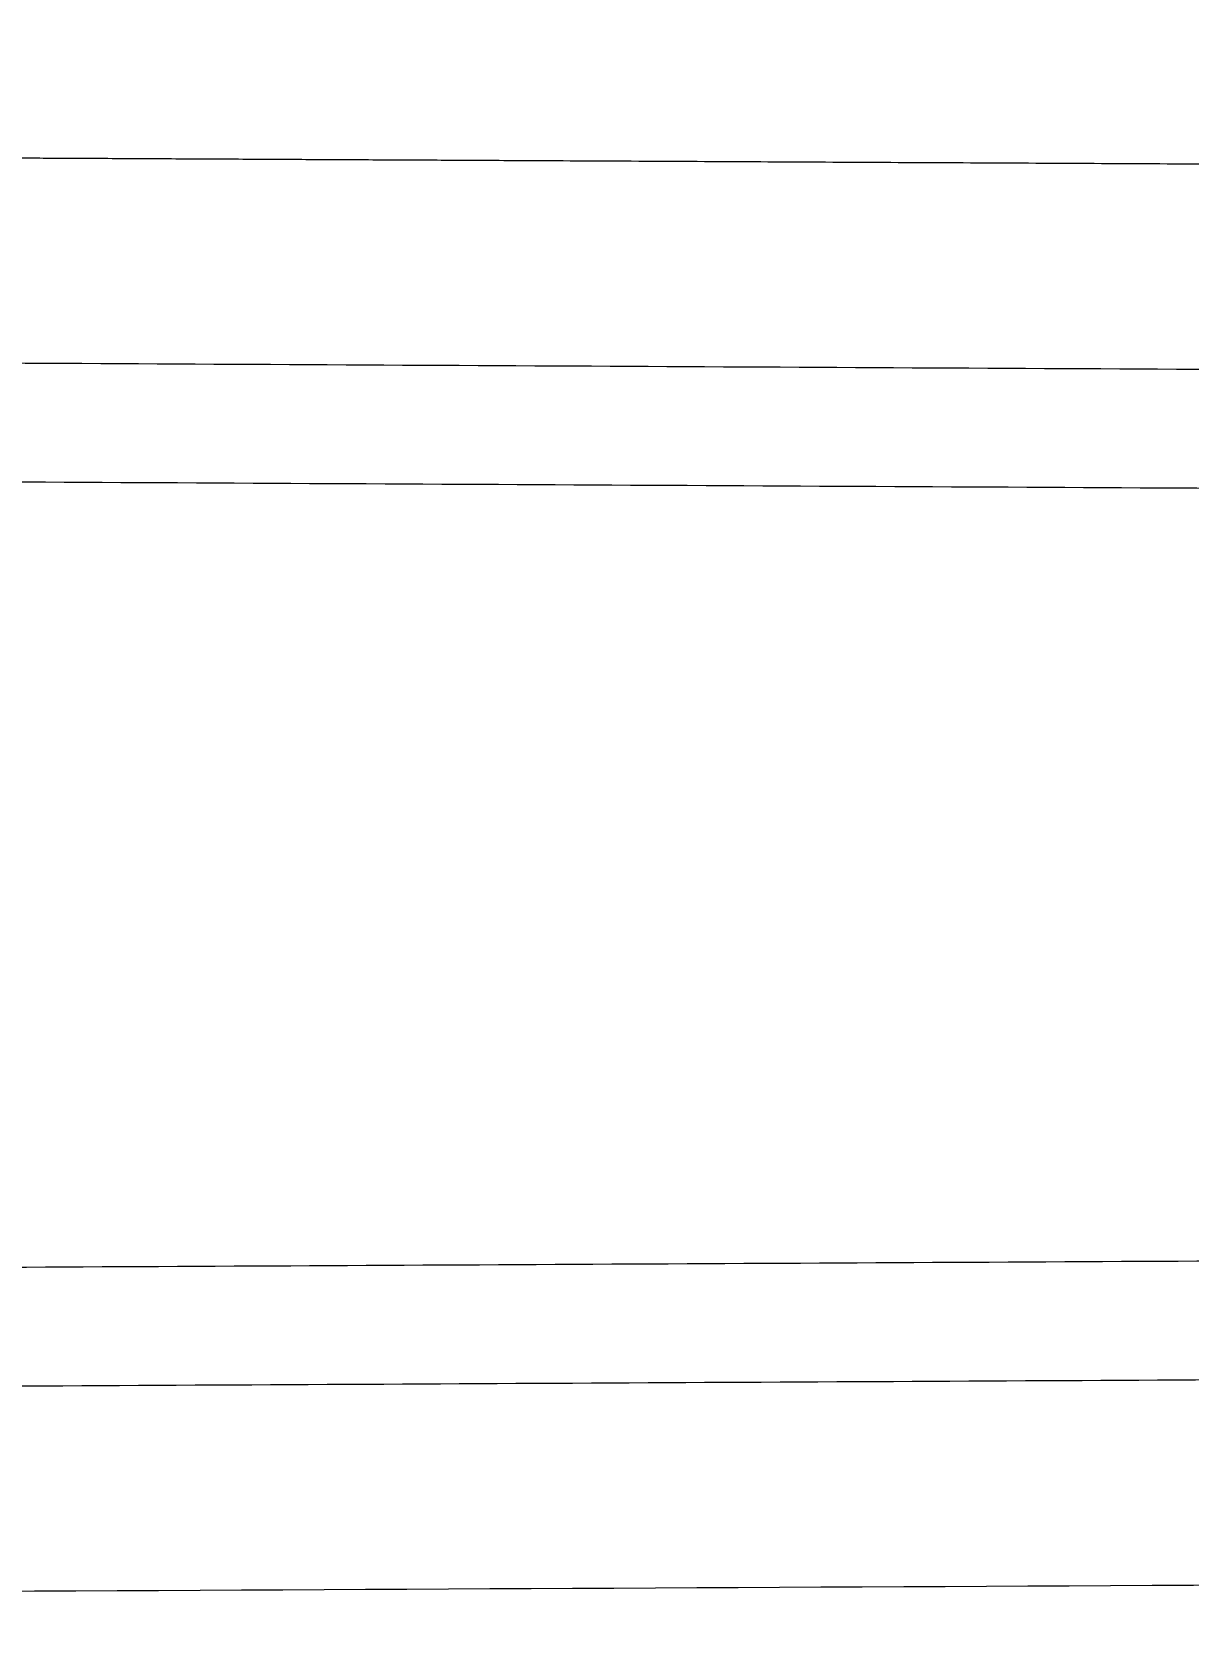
# Model space of a CAD drawing. Header units: millimetres. Extents: x 19741 to 22117, y -10160 to -6800.
# Drawn here: x 20811.62 to 20816.49, y -7548.86 to -7542.1 of the extents above; entities that cross this region are included whole.
import ezdxf

# ---------------------------------------------------------------- set-up
doc = ezdxf.new("R2010")
doc.units = ezdxf.units.MM
doc.styles.add('ARIAL', font='arial.ttf')
doc.dimstyles.get("Standard").update_dxf_attribs({"dimtxt": 15, "dimasz": 15, "dimexe": 0.18, "dimexo": 0.0625, "dimgap": 4, "dimtad": 0, "dimdec": 1, "dimdsep": 46, "dimtxsty": 'ARIAL', "dimcen": 0, "dimclrd": 5, "dimclre": 5, "dimclrt": 5, "dimadec": 0, "dimazin": 0, "dimtfac": 1, "dimtdec": 1, "dimtofl": 0, "dimtmove": 0, "dimatfit": 3, "dimfxl": 1, "dimtolj": 1, "dimtzin": 0, "dimarcsym": 0})

# ---------------------------------------------------------------- blocks, each defined once
blk = doc.blocks.new('*D129')
at = {"color": 5, "lineweight": -2, "transparency": 16777216}
for p, q in [((20846.0394, -7523.2428), (20846.0394, -7508.2428)), ((20797.3939, -7523.2428), (20846.2194, -7523.2428)), ((20846.0394, -7553.0509), (20846.0394, -7538.2428)), ((20796.9246, -7568.0509), (20846.2194, -7568.0509))]:
    blk.add_line(p, q, dxfattribs=at)
at = {"color": 5, "transparency": 16777216}
for points in [[(20843.5394, -7538.2428), (20848.5394, -7538.2428), (20846.0394, -7523.2428)], [(20843.5394, -7553.0509), (20848.5394, -7553.0509), (20846.0394, -7568.0509)]]:
    blk.add_solid(points, dxfattribs=at)
at = {"layer": 'Defpoints', "color": 0, "transparency": 16777216}
for p in [(20797.3314, -7523.2428), (20846.0394, -7523.2428), (20796.8621, -7568.0509)]:
    blk.add_point(p, dxfattribs=at)
at = {"color": 5, "transparency": 16777216, "insert": (20846.0394, -7484.444), "char_height": 15, "attachment_point": 5, "rotation": 90, "style": 'ARIAL'}
blk.add_mtext('\\A1;44.8', dxfattribs=at)

msp = doc.modelspace()

# ---------------------------------------------------------------- linework, layer by layer
at = {"linetype": 'Continuous', "lineweight": 13}
msp.add_rational_spline([(20798.559, -7542.5627), (20799.6207, -7542.5681), (20800.6824, -7542.5735), (20804.2096, -7542.5914), (20806.6751, -7542.6039), (20811.4293, -7542.628), (20813.7179, -7542.6396), (20817.6251, -7542.6594), (20819.2436, -7542.6676), (20820.8621, -7542.6758)], [1, 1.04491792841, 1.09185347711, 1.14089727342, 1.14089727342, 1.14089727342, 1.14089727342, 1.09185347711, 1.04491792841, 1], degree=3, knots=[0, 0, 0, 0, 0.142809, 0.142809, 0.474447, 0.474447, 0.782292, 0.782292, 1, 1, 1, 1], dxfattribs=at)
at = {"linetype": 'Continuous', "lineweight": 18}
for points in [[(20818.8978, -7543.5315), (20798.5579, -7543.425)], [(20798.5579, -7547.8638), (20818.8978, -7547.7573)]]:
    msp.add_open_spline(points, degree=1, dxfattribs=at)
at = {"linetype": 'Continuous', "lineweight": 13}
for points, degree in [([(20818.9048, -7544.0315), (20798.5607, -7543.925)], 1), ([(20798.5607, -7547.3638), (20818.9048, -7547.2573)], 1), ([(20820.8621, -7548.613), (20813.4278, -7548.6507), (20805.9934, -7548.6884), (20798.559, -7548.7261)], 3)]:
    msp.add_open_spline(points, degree=degree, dxfattribs=at)

# ---------------------------------------------------------------- dimensions: what is measured, and where the dimension line sits
dim = msp.add_linear_dim(base=(20846.0394, -7523.2428), p1=(20796.8621, -7568.0509), p2=(20797.3314, -7523.2428), angle=90, dimstyle='Standard')
dim.commit()
dim.dimension.update_dxf_attribs({"geometry": '*D129', "text_midpoint": (20846.0394, -7484.444)})

doc.saveas('drawing.dxf')
